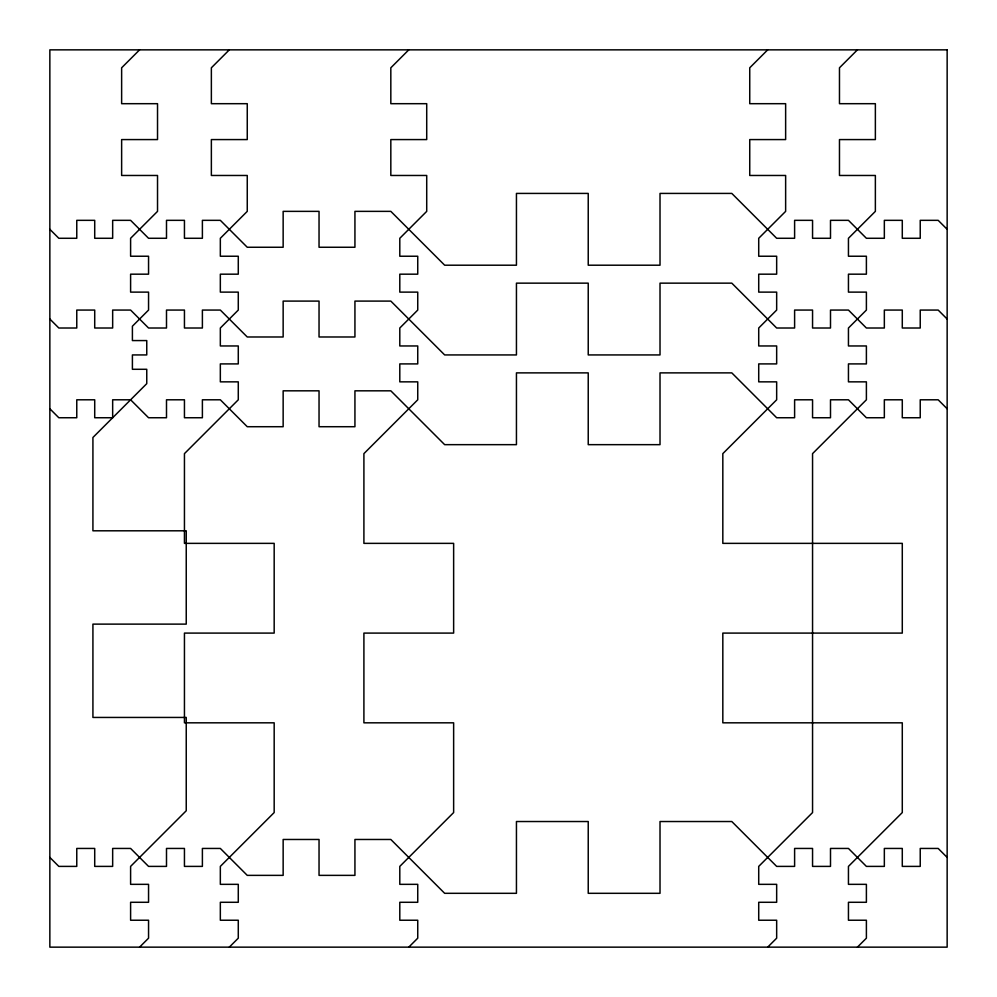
<?xml version="1.0" encoding="UTF-8"?>
<svg xmlns="http://www.w3.org/2000/svg" width="997" height="997" viewBox="0 0 997 997"><rect width="100%" height="100%" fill="white"/><g stroke="black" fill="none" stroke-linecap="round" stroke-linejoin="round"><path stroke-width="1.5" d="M139.58 49.85L121.634 67.796L121.634 103.688L157.526 103.688L157.526 139.58L121.634 139.58L121.634 175.472L157.526 175.472L157.526 211.364L130.607 238.283L130.607 256.229L148.553 256.229L148.553 274.175L130.607 274.175L130.607 292.121L148.553 292.121L148.553 310.067L132.402 326.218L132.402 340.575L146.758 340.575L146.758 354.932L132.402 354.932L132.402 369.289L146.758 369.289L146.758 383.646L92.92 437.484L92.92 530.803L186.24 530.803L186.24 624.122L92.92 624.122L92.92 717.441L186.24 717.441L186.24 810.76L130.607 866.393L130.607 884.339L148.553 884.339L148.553 902.285L130.607 902.285L130.607 920.231L148.553 920.231L148.553 938.177L139.58 947.15M229.31 49.85L211.364 67.796L211.364 103.688L247.256 103.688L247.256 139.58L211.364 139.58L211.364 175.472L247.256 175.472L247.256 211.364L220.337 238.283L220.337 256.229L238.283 256.229L238.283 274.175L220.337 274.175L220.337 292.121L238.283 292.121L238.283 310.067L220.337 328.013L220.337 345.959L238.283 345.959L238.283 363.905L220.337 363.905L220.337 381.851L238.283 381.851L238.283 399.797L184.445 453.635L184.445 543.365L274.175 543.365L274.175 633.095L184.445 633.095L184.445 722.825L274.175 722.825L274.175 812.555L220.337 866.393L220.337 884.339L238.283 884.339L238.283 902.285L220.337 902.285L220.337 920.231L238.283 920.231L238.283 938.177L229.31 947.15M408.77 49.85L390.824 67.796L390.824 103.688L426.716 103.688L426.716 139.58L390.824 139.58L390.824 175.472L426.716 175.472L426.716 211.364L399.797 238.283L399.797 256.229L417.743 256.229L417.743 274.175L399.797 274.175L399.797 292.121L417.743 292.121L417.743 310.067L399.797 328.013L399.797 345.959L417.743 345.959L417.743 363.905L399.797 363.905L399.797 381.851L417.743 381.851L417.743 399.797L363.905 453.635L363.905 543.365L453.635 543.365L453.635 633.095L363.905 633.095L363.905 722.825L453.635 722.825L453.635 812.555L399.797 866.393L399.797 884.339L417.743 884.339L417.743 902.285L399.797 902.285L399.797 920.231L417.743 920.231L417.743 938.177L408.77 947.15M767.69 49.85L749.744 67.796L749.744 103.688L785.636 103.688L785.636 139.58L749.744 139.58L749.744 175.472L785.636 175.472L785.636 211.364L758.717 238.283L758.717 256.229L776.663 256.229L776.663 274.175L758.717 274.175L758.717 292.121L776.663 292.121L776.663 310.067L758.717 328.013L758.717 345.959L776.663 345.959L776.663 363.905L758.717 363.905L758.717 381.851L776.663 381.851L776.663 399.797L722.825 453.635L722.825 543.365L902.285 543.365L902.285 633.095L722.825 633.095L722.825 722.825L902.285 722.825L902.285 812.555L848.447 866.393L848.447 884.339L866.393 884.339L866.393 902.285L848.447 902.285L848.447 920.231L866.393 920.231L866.393 938.177L857.42 947.15M857.42 49.85L839.474 67.796L839.474 103.688L875.366 103.688L875.366 139.58L839.474 139.58L839.474 175.472L875.366 175.472L875.366 211.364L848.447 238.283L848.447 256.229L866.393 256.229L866.393 274.175L848.447 274.175L848.447 292.121L866.393 292.121L866.393 310.067L848.447 328.013L848.447 345.959L866.393 345.959L866.393 363.905L848.447 363.905L848.447 381.851L866.393 381.851L866.393 399.797L812.555 453.635L812.555 812.555L758.717 866.393L758.717 884.339L776.663 884.339L776.663 902.285L758.717 902.285L758.717 920.231L776.663 920.231L776.663 938.177L767.69 947.15M947.15 229.31L938.177 220.337L920.231 220.337L920.231 238.283L902.285 238.283L902.285 220.337L884.339 220.337L884.339 238.283L866.393 238.283L848.447 220.337L830.501 220.337L830.501 238.283L812.555 238.283L812.555 220.337L794.609 220.337L794.609 238.283L776.663 238.283L731.798 193.418L660.014 193.418L660.014 265.202L588.23 265.202L588.23 193.418L516.446 193.418L516.446 265.202L444.662 265.202L390.824 211.364L354.932 211.364L354.932 247.256L319.04 247.256L319.04 211.364L283.148 211.364L283.148 247.256L247.256 247.256L220.337 220.337L202.391 220.337L202.391 238.283L184.445 238.283L184.445 220.337L166.499 220.337L166.499 238.283L148.553 238.283L130.607 220.337L112.661 220.337L112.661 238.283L94.715 238.283L94.715 220.337L76.769 220.337L76.769 238.283L58.823 238.283L49.85 229.31M947.15 319.04L938.177 310.067L920.231 310.067L920.231 328.013L902.285 328.013L902.285 310.067L884.339 310.067L884.339 328.013L866.393 328.013L848.447 310.067L830.501 310.067L830.501 328.013L812.555 328.013L812.555 310.067L794.609 310.067L794.609 328.013L776.663 328.013L731.798 283.148L660.014 283.148L660.014 354.932L588.23 354.932L588.23 283.148L516.446 283.148L516.446 354.932L444.662 354.932L390.824 301.094L354.932 301.094L354.932 336.986L319.04 336.986L319.04 301.094L283.148 301.094L283.148 336.986L247.256 336.986L220.337 310.067L202.391 310.067L202.391 328.013L184.445 328.013L184.445 310.067L166.499 310.067L166.499 328.013L148.553 328.013L130.607 310.067L112.661 310.067L112.661 328.013L94.715 328.013L94.715 310.067L76.769 310.067L76.769 328.013L58.823 328.013L49.85 319.04M947.15 408.77L938.177 399.797L920.231 399.797L920.231 417.743L902.285 417.743L902.285 399.797L884.339 399.797L884.339 417.743L866.393 417.743L848.447 399.797L830.501 399.797L830.501 417.743L812.555 417.743L812.555 399.797L794.609 399.797L794.609 417.743L776.663 417.743L731.798 372.878L660.014 372.878L660.014 444.662L588.23 444.662L588.23 372.878L516.446 372.878L516.446 444.662L444.662 444.662L390.824 390.824L354.932 390.824L354.932 426.716L319.04 426.716L319.04 390.824L283.148 390.824L283.148 426.716L247.256 426.716L220.337 399.797L202.391 399.797L202.391 417.743L184.445 417.743L184.445 399.797L166.499 399.797L166.499 417.743L148.553 417.743L130.607 399.797L112.661 399.797L112.661 417.743L94.715 417.743L94.715 399.797L76.769 399.797L76.769 417.743L58.823 417.743L49.85 408.77M947.15 857.42L938.177 848.447L920.231 848.447L920.231 866.393L902.285 866.393L902.285 848.447L884.339 848.447L884.339 866.393L866.393 866.393L848.447 848.447L830.501 848.447L830.501 866.393L812.555 866.393L812.555 848.447L794.609 848.447L794.609 866.393L776.663 866.393L731.798 821.528L660.014 821.528L660.014 893.312L588.23 893.312L588.23 821.528L516.446 821.528L516.446 893.312L444.662 893.312L390.824 839.474L354.932 839.474L354.932 875.366L319.04 875.366L319.04 839.474L283.148 839.474L283.148 875.366L247.256 875.366L220.337 848.447L202.391 848.447L202.391 866.393L184.445 866.393L184.445 848.447L166.499 848.447L166.499 866.393L148.553 866.393L130.607 848.447L112.661 848.447L112.661 866.393L94.715 866.393L94.715 848.447L76.769 848.447L76.769 866.393L58.823 866.393L49.85 857.42M947.15 49.85L49.85 49.85L49.85 947.15L947.15 947.15L947.15 49.85"/></g></svg>
